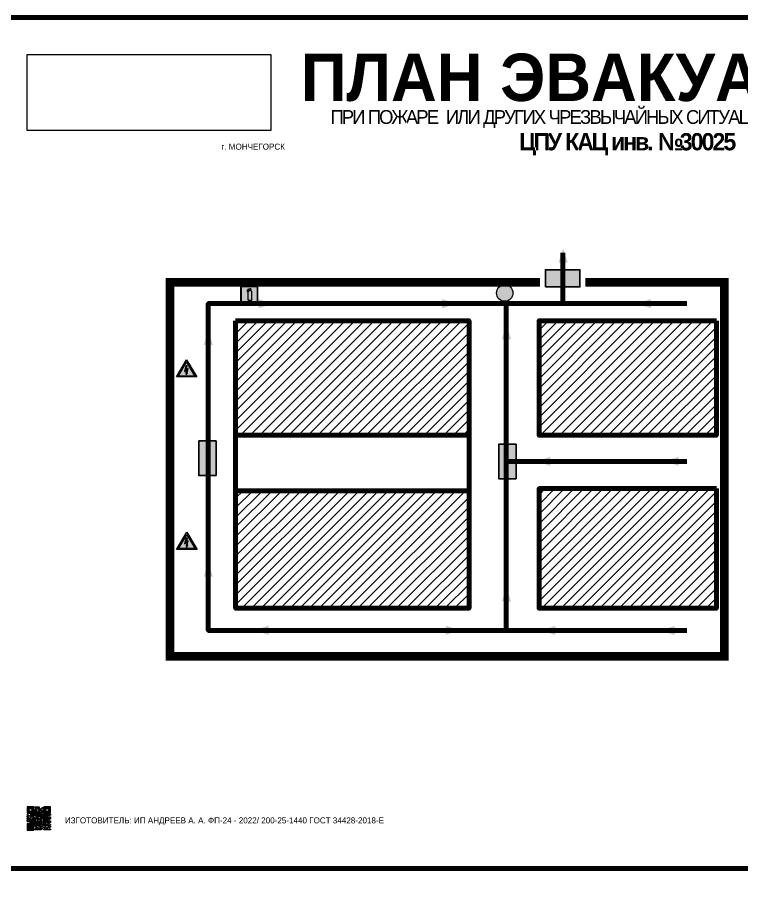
# Model space of a CAD drawing. Header units: millimetres. Extents: x 13810 to 67229, y 12374 to 21950.
# Drawn here: x 29414.8 to 29750.9, y 19076.1 to 19479 of the extents above; entities that cross this region are included whole.
import ezdxf

# ---------------------------------------------------------------- set-up
doc = ezdxf.new("R2010")
doc.units = ezdxf.units.MM
doc.layers.add('План_Штампы', color=7, linetype='Continuous')
doc.styles.add('обычный', font='arial.ttf')
picture_1 = doc.add_image_def('image1.jpg', size_in_pixel=(337, 105))

# ---------------------------------------------------------------- blocks, each defined once
blk = doc.blocks.new('A$C7B4425F7')
at = {"true_color": 0xffffff}
blk.add_hatch(color=7, dxfattribs=at).paths.add_polyline_path([(0, 0), (-16, 0), (-16, -8), (0, -8)])
h = blk.add_hatch(color=126)
h.paths.add_polyline_path([(-0.2, -0.2), (-15.8, -0.2), (-15.8, -7.8), (-0.2, -7.8)])
h.paths.add_polyline_path([(-11.76, -2.03), (-11.76, -3.66), (-11.17, -3.66, -0.568275), (-11.17, -6.18), (-12.58, -6.18), (-12.58, -2.03)], flags=16)
h.paths.add_polyline_path([(-13.33, -4.12, -0.495768), (-13.59, -6.18), (-15.03, -6.18), (-15.03, -2.03), (-13.59, -2.03, -0.487973)], flags=16)
h.paths.add_polyline_path([(-10.25, -2.03), (-9.48, -2.03), (-9.48, -6.18), (-10.25, -6.18)], flags=16)
h.paths.add_polyline_path([(-13.84, -3.69), (-14.24, -3.69), (-14.24, -3.03), (-13.9, -3.03, -0.692621)], flags=0)
h.paths.add_polyline_path([(-9.15, -2.03), (-8.4, -2.03), (-8.04, -3.07), (-7.68, -2.03), (-6.93, -2.03), (-7.64, -4.1), (-6.93, -6.18), (-7.68, -6.18), (-8.04, -5.14), (-8.4, -6.18), (-9.15, -6.18), (-8.44, -4.1)], flags=16)
h.paths.add_polyline_path([(-11.76, -4.46), (-11.42, -4.46, -0.692621), (-11.36, -5.12), (-11.76, -5.12)], flags=0)
h.paths.add_polyline_path([(-13.9, -5.2), (-14.24, -5.2), (-14.24, -4.55), (-13.84, -4.55, -0.708038)], flags=0)
edge = h.paths.add_edge_path(flags=16)
edge.add_ellipse((-5.51, -4.08), major_axis=(0, 2.05), ratio=0.586184, start_angle=0, end_angle=360)
edge = h.paths.add_edge_path(flags=0)
edge.add_ellipse((-5.51, -4.08), major_axis=(0, 1.14), ratio=0.454828, start_angle=0, end_angle=360)
h.paths.add_polyline_path([(-4.13, -4.96, 0.377264), (-3.48, -4.52, 0.0555), (-3.16, -2.03), (-1.66, -2.03), (-1.66, -4.96), (-0.96, -4.96), (-0.96, -7.01), (-1.75, -7.01), (-1.75, -6.18), (-3.3, -6.18), (-3.3, -7.02), (-4.13, -7.02)], flags=16)
h.paths.add_polyline_path([(-2.73, -2.91), (-2.28, -2.91), (-2.28, -4.96), (-3.05, -4.96, 0.079136)], flags=0)
at = {"color": 126}
blk.add_lwpolyline([(-16, -8), (0, -8), (0, 0), (-16, 0)], close=True, dxfattribs=at)
blk = doc.blocks.new('A$C3AD82952')
at = {"true_color": 0xf5f5ff}
h = blk.add_hatch(color=7, dxfattribs=at)
h.dxf.hatch_style = 1
h.paths.add_polyline_path([(8.21, 8.73, 0.414214), (7.89, 9.05), (7.22, 9.05), (7.22, 9.92), (7.59, 9.92, 1), (7.57, 10.36), (7.22, 10.36), (7.22, 10.6), (6.43, 10.6), (6.43, 10.36), (6.01, 10.36), (4.74, 9.59), (4.74, 8.69), (4.98, 8.73), (4.98, 9.26), (6.12, 9.91), (6.43, 9.91), (6.43, 9.05), (5.76, 9.05, 0.414214), (5.44, 8.73), (5.44, 2.2), (8.21, 2.2)], flags=0)
h.paths.add_polyline_path([(12.8, 12.8), (0, 12.8), (0, 0), (12.8, 0)])
h.paths.add_polyline_path([(0.51, 12.29), (12.29, 12.29), (12.29, 0.51), (0.51, 0.51)], flags=16)
h.paths.add_polyline_path([(4.74, 9.59), (6.01, 10.36), (6.43, 10.36), (6.43, 10.6), (7.22, 10.6), (7.22, 10.36), (7.59, 10.36, -0.94586), (7.59, 9.92), (7.22, 9.92), (7.22, 9.05), (7.89, 9.05, -0.414214), (8.21, 8.73), (8.21, 2.2), (5.44, 2.2), (5.44, 8.73, -0.414214), (5.76, 9.05), (6.43, 9.05), (6.43, 9.91), (6.12, 9.91), (4.98, 9.26), (4.98, 8.73), (4.74, 8.69)], flags=0)
h = blk.add_hatch(color=242)
h.dxf.hatch_style = 1
h.paths.add_polyline_path([(12.29, 12.29), (0.51, 12.29), (0.51, 0.51), (12.29, 0.51)])
h.paths.add_polyline_path([(4.74, 8.69), (4.74, 9.59), (6.01, 10.36), (6.43, 10.36), (6.43, 10.6), (7.22, 10.6), (7.22, 10.36), (7.59, 10.36, -0.94586), (7.59, 9.92), (7.22, 9.92), (7.22, 9.05), (7.89, 9.05, -0.414214), (8.21, 8.73), (8.21, 2.2), (5.44, 2.2), (5.44, 8.73, -0.414214), (5.76, 9.05), (6.43, 9.05), (6.43, 9.91), (6.12, 9.91), (4.98, 9.26), (4.98, 8.73)], flags=16)
h = blk.add_hatch(color=7, dxfattribs=at)
h.dxf.hatch_style = 1
h.paths.add_polyline_path([(8.21, 8.73, 0.414214), (7.89, 9.05), (7.22, 9.05), (7.22, 9.92), (7.59, 9.92, 1), (7.57, 10.36), (7.22, 10.36), (7.22, 10.6), (6.43, 10.6), (6.43, 10.36), (6.01, 10.36), (4.74, 9.59), (4.74, 8.69), (4.98, 8.73), (4.98, 9.26), (6.12, 9.91), (6.43, 9.91), (6.43, 9.05), (5.76, 9.05, 0.414214), (5.44, 8.73), (5.44, 2.2), (8.21, 2.2)])
at = {"color": 242, "lineweight": 5}
for p, q in [((0, 0), (0, 12.8)), ((0, 12.8), (12.8, 12.8)), ((6.01, 10.36), (4.74, 9.59)), ((4.74, 9.59), (4.74, 8.69)), ((4.74, 8.69), (4.98, 8.73)), ((4.98, 9.26), (6.12, 9.91)), ((4.98, 8.73), (4.98, 9.26)), ((5.44, 2.2), (5.44, 8.73)), ((5.76, 9.05), (6.43, 9.05)), ((6.01, 10.36), (6.43, 10.36)), ((6.12, 9.91), (6.43, 9.91)), ((7.22, 10.6), (6.43, 10.6)), ((6.43, 10.6), (6.43, 10.36)), ((6.43, 9.91), (6.43, 9.05)), ((7.22, 10.36), (7.22, 10.6)), ((7.59, 10.36), (7.22, 10.36)), ((7.22, 9.05), (7.22, 9.92)), ((7.59, 9.92), (7.22, 9.92)), ((7.89, 9.05), (7.22, 9.05)), ((8.21, 2.2), (8.21, 8.73)), ((12.8, 0), (12.8, 12.8)), ((0, 0), (12.8, 0)), ((5.44, 2.2), (8.21, 2.2))]:
    blk.add_line(p, q, dxfattribs=at)
blk.add_lwpolyline([(0.51, 12.29), (12.29, 12.29), (12.29, 0.51), (0.51, 0.51)], close=True, dxfattribs=at)
for centre, radius, start, end in [((5.76, 8.73), 0.32, 90, 180), ((7.58, 10.14), 0.223, 273.18746, 86.81254), ((7.89, 8.73), 0.32, 0, 90)]:
    blk.add_arc(centre, radius, start, end, dxfattribs=at)
blk = doc.blocks.new('A$C3E6D3DDE')
at = {"lineweight": 5}
h = blk.add_hatch(color=40, dxfattribs=at)
h.paths.add_polyline_path([(24.1, 1.45), (16.46, -11.35), (31.74, -11.35)])
h.paths.add_polyline_path([(24.09, -0.46), (30.03, -10.41), (18.14, -10.41)], flags=16)
h.paths.add_polyline_path([(24.54, -3.08), (23.41, -6.02), (25.13, -5.01), (24.33, -8.5), (24.82, -8.27), (23.79, -9.86), (23.4, -8.04), (23.8, -8.43), (24.04, -6.29), (22.39, -7.25), (23.44, -3.08)], flags=0)
h = blk.add_hatch(color=256, dxfattribs=at)
h.paths.add_polyline_path([(24.37, 0.03, 0.567511), (23.82, 0.03), (17.59, -10.4, 0.582454), (17.86, -10.88), (30.32, -10.88, 0.582149), (30.6, -10.4)])
h.paths.add_polyline_path([(24.09, -0.46), (18.14, -10.41), (30.03, -10.41)], flags=16)
h.paths.add_polyline_path([(24.54, -3.08), (23.41, -6.02), (25.13, -5.01), (24.33, -8.5), (24.82, -8.27), (23.79, -9.86), (23.4, -8.04), (23.8, -8.43), (24.04, -6.29), (22.39, -7.25), (23.44, -3.08)], flags=0)
h = blk.add_hatch(color=40, dxfattribs=at)
h.paths.add_polyline_path([(24.09, -0.46), (18.14, -10.41), (30.03, -10.41)])
h.paths.add_polyline_path([(24.82, -8.27), (23.79, -9.86), (23.4, -8.04), (23.8, -8.43), (24.04, -6.29), (22.39, -7.25), (23.44, -3.08), (24.54, -3.08), (23.41, -6.02), (25.13, -5.01), (24.33, -8.5)], flags=16)
at = {"color": 40, "lineweight": 5}
for p, q in [((16.46, -11.35), (24.1, 1.45)), ((24.1, 1.45), (31.74, -11.35))]:
    blk.add_line(p, q, dxfattribs=at)
at = {"lineweight": 5}
for p, q in [((17.59, -10.4), (23.82, 0.03)), ((24.37, 0.03), (30.6, -10.4)), ((18.14, -10.41), (24.09, -0.46)), ((23.44, -3.08), (22.39, -7.25)), ((22.39, -7.25), (24.04, -6.29)), ((23.41, -6.02), (24.54, -3.08)), ((25.13, -5.01), (23.41, -6.02)), ((24.54, -3.08), (23.44, -3.08)), ((24.04, -6.29), (23.8, -8.43)), ((24.09, -0.46), (30.03, -10.41)), ((24.33, -8.5), (25.13, -5.01)), ((17.86, -10.88), (30.32, -10.88)), ((18.14, -10.41), (30.03, -10.41)), ((23.8, -8.43), (23.4, -8.04)), ((23.4, -8.04), (23.79, -9.86)), ((23.79, -9.86), (24.82, -8.27)), ((24.82, -8.27), (24.33, -8.5))]:
    blk.add_line(p, q, dxfattribs=at)
at = {"color": 50, "lineweight": 5}
blk.add_line((31.74, -11.35), (16.46, -11.35), dxfattribs=at)
blk = doc.blocks.new('QR')
at = {"lineweight": 0}
h = blk.add_hatch(color=256, dxfattribs=at)
h.dxf.hatch_style = 1
h.paths.add_polyline_path([(9241.16, 2687.38), (9242.01, 2687.38), (9242.01, 2687.83), (9241.59, 2687.83), (9241.59, 2688.68), (9239.45, 2688.68), (9239.45, 2688.25), (9239.86, 2688.25), (9239.86, 2687.83), (9240.29, 2687.83), (9240.29, 2688.25), (9241.16, 2688.25), (9241.16, 2687.83), (9240.29, 2687.83), (9240.29, 2687.38), (9239.45, 2687.38), (9239.45, 2685.22), (9238.57, 2685.22), (9238.57, 2684.8), (9239.02, 2684.8), (9239.02, 2684.37), (9238.13, 2684.37), (9238.13, 2683.92), (9239.02, 2683.92), (9239.02, 2683.5), (9239.44, 2683.5), (9239.44, 2682.64), (9239.87, 2682.64), (9239.87, 2682.18), (9239.44, 2682.18), (9239.44, 2682.64), (9238.13, 2682.64), (9238.13, 2681.76), (9237.71, 2681.76), (9237.71, 2682.64), (9238.13, 2682.64), (9238.13, 2683.07), (9237.27, 2683.07), (9237.27, 2683.51), (9237.71, 2683.51), (9237.71, 2684.37), (9238.13, 2684.37), (9238.13, 2685.22), (9237.71, 2685.22), (9237.71, 2684.8), (9237.28, 2684.8), (9237.28, 2684.38), (9235.98, 2684.38), (9235.98, 2683.92), (9236.4, 2683.92), (9236.4, 2683.49), (9236.84, 2683.49), (9236.84, 2683.07), (9236.4, 2683.07), (9236.4, 2682.64), (9235.98, 2682.64), (9235.98, 2681.76), (9237.29, 2681.76), (9237.29, 2681.33), (9239.43, 2681.33), (9239.43, 2681.76), (9240.74, 2681.76), (9240.74, 2683.05), (9239.87, 2683.05), (9239.87, 2683.5), (9240.29, 2683.5), (9240.29, 2683.91), (9240.74, 2683.91), (9240.74, 2684.81), (9240.29, 2684.81), (9240.29, 2684.79), (9240.29, 2684.37), (9239.45, 2684.37), (9239.45, 2684.8), (9239.87, 2684.8), (9239.87, 2685.21), (9240.74, 2685.21), (9240.74, 2686.1), (9240.29, 2686.1), (9240.29, 2685.64), (9239.86, 2685.64), (9239.86, 2686.95), (9240.29, 2686.95), (9240.29, 2686.52), (9240.74, 2686.52), (9240.74, 2686.1), (9241.16, 2686.1), (9241.16, 2686.53), (9241.59, 2686.53), (9241.59, 2686.1), (9242.02, 2686.1), (9242.02, 2685.21), (9241.59, 2685.21), (9241.59, 2686.1), (9241.16, 2686.1), (9241.16, 2685.21), (9240.74, 2685.21), (9240.74, 2684.81), (9242.89, 2684.81), (9242.89, 2685.22), (9242.47, 2685.22), (9242.47, 2686.11), (9242.89, 2686.11), (9242.89, 2686.52), (9242.46, 2686.52), (9242.46, 2686.95), (9242.89, 2686.95), (9242.89, 2686.52), (9243.32, 2686.52), (9243.32, 2688.26), (9242.9, 2688.26), (9242.9, 2687.83), (9242.47, 2687.83), (9242.47, 2687.38), (9242.01, 2687.38), (9242.01, 2686.94), (9241.16, 2686.94)])
h.paths.add_polyline_path([(9239.02, 2682.18), (9239.02, 2681.76), (9238.54, 2681.76), (9238.54, 2682.18)], flags=16)
h.paths.add_polyline_path([(9237.27, 2682.65), (9237.27, 2682.19), (9236.83, 2682.19), (9236.83, 2682.65)], flags=16)
h = blk.add_hatch(color=256, dxfattribs=at)
h.dxf.hatch_style = 1
h.paths.add_polyline_path([(9238.15, 2687.83), (9236.83, 2687.83), (9236.83, 2686.52), (9238.15, 2686.52)], flags=0)
h.paths.add_polyline_path([(9239.01, 2685.65), (9239.01, 2688.68), (9235.98, 2688.68), (9235.98, 2685.65)])
h.paths.add_polyline_path([(9236.41, 2686.1), (9236.41, 2688.26), (9238.56, 2688.26), (9238.56, 2686.1)], flags=16)
h.paths.add_polyline_path([(9236.83, 2686.52), (9236.83, 2687.83), (9238.15, 2687.83), (9238.15, 2686.52)], flags=0)
h = blk.add_hatch(color=256, dxfattribs=at)
h.dxf.hatch_style = 1
h.paths.add_polyline_path([(9238.15, 2686.52), (9238.15, 2687.83), (9236.83, 2687.83), (9236.83, 2686.52)])
h.paths.add_polyline_path([(9245.91, 2686.52), (9245.91, 2687.83), (9244.59, 2687.83), (9244.59, 2686.52)], flags=0)
h.paths.add_polyline_path([(9246.77, 2685.65), (9246.77, 2688.68), (9243.74, 2688.68), (9243.74, 2685.65)])
h.paths.add_polyline_path([(9244.17, 2686.1), (9244.17, 2688.26), (9246.32, 2688.26), (9246.32, 2686.1)], flags=16)
h.paths.add_polyline_path([(9244.59, 2686.52), (9244.59, 2687.83), (9245.91, 2687.83), (9245.91, 2686.52)], flags=0)
h = blk.add_hatch(color=256, dxfattribs=at)
h.dxf.hatch_style = 1
h.paths.add_polyline_path([(9240.75, 2681.76), (9240.75, 2681.35), (9241.17, 2681.35), (9241.17, 2681.76)])
h.paths.add_polyline_path([(9241.6, 2682.18), (9241.17, 2682.18), (9241.17, 2681.76), (9241.6, 2681.76)])
h.paths.add_polyline_path([(9242.47, 2681.34), (9242.47, 2682.19), (9242.02, 2682.19), (9242.02, 2681.76), (9241.6, 2681.76), (9241.6, 2681.34)])
h.paths.add_polyline_path([(9239.87, 2678.3), (9239.44, 2678.3), (9239.44, 2677.89), (9241.17, 2677.89), (9241.17, 2678.3), (9240.28, 2678.3), (9240.28, 2678.73), (9239.87, 2678.73)])
h.paths.add_polyline_path([(9240.75, 2678.73), (9240.75, 2679.19), (9240.28, 2679.19), (9240.28, 2678.73)])
h.paths.add_polyline_path([(9241.6, 2678.73), (9241.17, 2678.73), (9241.17, 2678.3), (9241.6, 2678.3)])
h.paths.add_polyline_path([(9242.02, 2678.3), (9241.6, 2678.3), (9241.6, 2677.89), (9242.48, 2677.89), (9242.48, 2678.31), (9242.9, 2678.31), (9242.9, 2678.73), (9242.02, 2678.73)])
h.paths.add_polyline_path([(9246.36, 2684.37), (9246.36, 2684.79), (9245.93, 2684.79), (9245.93, 2684.37)])
h.paths.add_polyline_path([(9246.78, 2685.2), (9246.36, 2685.2), (9246.36, 2684.79), (9246.78, 2684.79)])
h.paths.add_polyline_path([(9245.91, 2687.83), (9244.59, 2687.83), (9244.59, 2686.52), (9245.91, 2686.52)])
h = blk.add_hatch(color=256, dxfattribs=at)
h.dxf.hatch_style = 1
h.paths.add_polyline_path([(9243.32, 2686.11), (9242.89, 2686.11), (9242.89, 2685.64), (9243.32, 2685.64)])
h.paths.add_polyline_path([(9239.02, 2683.07), (9239.02, 2683.5), (9238.56, 2683.5), (9238.56, 2683.07)])
h.paths.add_polyline_path([(9236.4, 2684.8), (9236.4, 2685.22), (9235.98, 2685.22), (9235.98, 2684.8)])
h.paths.add_polyline_path([(9236.4, 2683.07), (9236.4, 2683.49), (9235.98, 2683.49), (9235.98, 2683.07)])
h = blk.add_hatch(color=256, dxfattribs=at)
h.dxf.hatch_style = 1
h.paths.add_polyline_path([(9243.32, 2682.64), (9243.32, 2683.07), (9244.62, 2683.07), (9244.62, 2684.37), (9243.74, 2684.37), (9243.74, 2684.8), (9244.62, 2684.8), (9244.62, 2684.37), (9245.48, 2684.37), (9245.48, 2685.22), (9243.32, 2685.22), (9243.32, 2683.5), (9242.89, 2683.5), (9242.89, 2683.06), (9242.01, 2683.06), (9242.01, 2683.91), (9242.47, 2683.91), (9242.47, 2683.5), (9242.89, 2683.5), (9242.89, 2684.38), (9241.59, 2684.38), (9241.59, 2683.91), (9240.74, 2683.91), (9240.74, 2683.05), (9241.59, 2683.05), (9241.59, 2682.64), (9242.47, 2682.64), (9242.47, 2682.19), (9242.91, 2682.19), (9242.91, 2681.34), (9242.48, 2681.34), (9242.48, 2680.91), (9242.91, 2680.91), (9242.91, 2679.17), (9243.75, 2679.17), (9243.75, 2678.73), (9244.2, 2678.73), (9244.2, 2678.3), (9243.75, 2678.3), (9243.75, 2677.88), (9246.78, 2677.88), (9246.78, 2678.3), (9246.35, 2678.3), (9246.35, 2679.19), (9245.48, 2679.19), (9245.48, 2678.31), (9245.05, 2678.31), (9245.05, 2678.73), (9244.62, 2678.73), (9244.62, 2679.19), (9244.2, 2679.19), (9244.2, 2679.61), (9245.05, 2679.61), (9245.05, 2680.46), (9245.48, 2680.46), (9245.48, 2681.34), (9245.04, 2681.34), (9245.04, 2681.76), (9244.63, 2681.76), (9244.63, 2682.19), (9244.21, 2682.19), (9244.21, 2681.76), (9243.32, 2681.76), (9243.32, 2682.19), (9244.21, 2682.19), (9244.21, 2682.64)])
h.paths.add_polyline_path([(9243.75, 2683.49), (9243.75, 2683.92), (9244.21, 2683.92), (9244.21, 2683.49)], flags=16)
h.paths.add_polyline_path([(9243.32, 2681.34), (9244.63, 2681.34), (9244.63, 2680.04), (9243.32, 2680.04)], flags=16)
h.paths.add_polyline_path([(9243.76, 2680.89), (9244.18, 2680.89), (9244.18, 2680.48), (9243.76, 2680.48)], flags=0)
h = blk.add_hatch(color=256, dxfattribs=at)
h.dxf.hatch_style = 1
h.paths.add_polyline_path([(9246.36, 2683.07), (9246.78, 2683.07), (9246.78, 2683.92), (9246.36, 2683.92), (9246.36, 2683.49), (9245.92, 2683.49), (9245.92, 2683.92), (9245.06, 2683.92), (9245.06, 2683.49), (9245.48, 2683.49), (9245.48, 2683.07), (9244.62, 2683.07), (9244.62, 2682.65), (9245.05, 2682.65), (9245.05, 2682.18), (9245.48, 2682.18), (9245.48, 2682.65), (9246.36, 2682.65)])
h.paths.add_polyline_path([(9246.78, 2682.18), (9246.36, 2682.18), (9246.36, 2681.75), (9245.92, 2681.75), (9245.92, 2682.18), (9245.48, 2682.18), (9245.48, 2681.34), (9245.48, 2681.34), (9245.94, 2681.34), (9245.94, 2680.91), (9246.36, 2680.91), (9246.36, 2681.34), (9246.78, 2681.34)])
h = blk.add_hatch(color=256, dxfattribs=at)
h.dxf.hatch_style = 1
h.paths.add_polyline_path([(9235.98, 2680.9), (9235.98, 2677.86), (9239.02, 2677.86), (9239.02, 2680.9)])
h.paths.add_polyline_path([(9238.57, 2680.48), (9238.57, 2678.32), (9236.41, 2678.32), (9236.41, 2680.48)], flags=16)
h.paths.add_polyline_path([(9238.15, 2680.05), (9238.15, 2678.74), (9236.83, 2678.74), (9236.83, 2680.05)], flags=0)
h = blk.add_hatch(color=256, dxfattribs=at)
h.dxf.hatch_style = 1
h.paths.add_polyline_path([(9238.15, 2680.05), (9236.83, 2680.05), (9236.83, 2678.74), (9238.15, 2678.74)])
h = blk.add_hatch(color=256, dxfattribs=at)
h.dxf.hatch_style = 1
h.paths.add_polyline_path([(9242.02, 2680.46), (9242.48, 2680.46), (9242.48, 2680.91), (9241.58, 2680.91), (9241.58, 2681.35), (9241.17, 2681.35), (9241.17, 2680.91), (9240.75, 2680.91), (9240.75, 2681.33), (9239.43, 2681.33), (9239.43, 2680.46), (9239.86, 2680.46), (9239.86, 2680.92), (9240.3, 2680.92), (9240.3, 2680.46), (9239.86, 2680.46), (9239.86, 2680.04), (9239.44, 2680.04), (9239.44, 2679.62), (9239.86, 2679.62), (9239.86, 2679.19), (9240.29, 2679.19), (9240.29, 2680.03), (9241.18, 2680.03), (9241.18, 2680.47), (9241.6, 2680.47), (9241.6, 2680.03), (9241.18, 2680.03), (9241.18, 2679.61), (9241.6, 2679.61), (9241.6, 2679.19), (9242.47, 2679.19), (9242.47, 2679.6), (9242.02, 2679.6)])
h = blk.add_hatch(color=256, dxfattribs=at)
h.dxf.hatch_style = 1
h.paths.add_polyline_path([(9244.18, 2680.48), (9244.18, 2680.89), (9243.76, 2680.89), (9243.76, 2680.48)])
h = blk.add_hatch(color=256, dxfattribs=at)
h.dxf.hatch_style = 1
h.paths.add_polyline_path([(9245.93, 2680.04), (9245.93, 2680.46), (9245.48, 2680.46), (9245.48, 2679.62), (9246.35, 2679.62), (9246.35, 2680.04)])
h.paths.add_polyline_path([(9246.78, 2680.04), (9246.78, 2680.46), (9246.35, 2680.46), (9246.35, 2680.04)])
h.paths.add_polyline_path([(9246.78, 2679.18), (9246.78, 2679.62), (9246.35, 2679.62), (9246.35, 2679.18)])
for points in [[(9237.71, 2685.22), (9238.13, 2685.22), (9238.13, 2684.37), (9237.71, 2684.37), (9237.71, 2683.51), (9237.27, 2683.51), (9237.27, 2683.07), (9238.13, 2683.07), (9238.13, 2682.64), (9237.71, 2682.64), (9237.71, 2681.76), (9238.13, 2681.76), (9238.13, 2682.64), (9239.44, 2682.64), (9239.44, 2683.5), (9239.02, 2683.5), (9239.02, 2683.07), (9238.56, 2683.07), (9238.56, 2683.5), (9239.02, 2683.5), (9239.02, 2683.92), (9238.13, 2683.92), (9238.13, 2684.37), (9239.02, 2684.37), (9239.02, 2684.8), (9238.57, 2684.8), (9238.57, 2685.22), (9239.45, 2685.22), (9239.45, 2687.38), (9240.29, 2687.38), (9240.29, 2687.83), (9239.86, 2687.83), (9239.86, 2688.25), (9239.45, 2688.25), (9239.45, 2688.68), (9241.59, 2688.68), (9241.59, 2687.83), (9242.01, 2687.83), (9242.01, 2687.38), (9242.47, 2687.38), (9242.47, 2687.83), (9242.9, 2687.83), (9242.9, 2688.26), (9243.32, 2688.26), (9243.32, 2686.52), (9242.89, 2686.52), (9242.89, 2686.11), (9243.32, 2686.11), (9243.32, 2685.64), (9242.89, 2685.64), (9242.89, 2686.11), (9242.47, 2686.11), (9242.47, 2685.22), (9242.89, 2685.22), (9242.89, 2684.81), (9240.74, 2684.81), (9240.74, 2683.91), (9241.59, 2683.91), (9241.59, 2684.38), (9242.89, 2684.38), (9242.89, 2683.5), (9242.47, 2683.5), (9242.47, 2683.91), (9242.01, 2683.91), (9242.01, 2683.06), (9242.89, 2683.06), (9242.89, 2683.5), (9243.32, 2683.5), (9243.32, 2685.22), (9245.48, 2685.22), (9245.48, 2684.37), (9244.62, 2684.37), (9244.62, 2683.07), (9245.48, 2683.07), (9245.48, 2683.49), (9245.06, 2683.49), (9245.06, 2683.92), (9245.92, 2683.92), (9245.92, 2683.49), (9246.36, 2683.49), (9246.36, 2683.92), (9246.78, 2683.92), (9246.78, 2683.07), (9246.36, 2683.07), (9246.36, 2682.65), (9245.48, 2682.65), (9245.48, 2682.18), (9245.92, 2682.18), (9245.92, 2681.75), (9246.36, 2681.75), (9246.36, 2682.18), (9246.78, 2682.18), (9246.78, 2681.34), (9246.36, 2681.34), (9246.36, 2680.91), (9245.94, 2680.91), (9245.94, 2681.34), (9245.48, 2681.34), (9245.48, 2680.46), (9245.93, 2680.46), (9245.93, 2680.04), (9246.35, 2680.04), (9246.35, 2680.46), (9246.78, 2680.46), (9246.78, 2680.04), (9246.78, 2680.04), (9246.35, 2680.04), (9246.35, 2679.62), (9246.78, 2679.62), (9246.78, 2679.18), (9246.35, 2679.18), (9246.35, 2678.3), (9246.78, 2678.3), (9246.78, 2677.88), (9243.75, 2677.88), (9243.75, 2678.3), (9244.2, 2678.3), (9244.2, 2678.73), (9243.75, 2678.73), (9243.75, 2679.17), (9242.91, 2679.17), (9242.91, 2680.91), (9242.48, 2680.91), (9242.48, 2680.46), (9242.02, 2680.46), (9242.02, 2679.6), (9242.47, 2679.6), (9242.47, 2679.19), (9241.6, 2679.19), (9241.6, 2679.61), (9241.18, 2679.61), (9241.18, 2680.03), (9240.29, 2680.03), (9240.29, 2679.19), (9240.75, 2679.19), (9240.75, 2678.73), (9240.28, 2678.73), (9240.28, 2678.3), (9241.17, 2678.3), (9241.17, 2678.73), (9241.6, 2678.73), (9241.6, 2678.3), (9242.02, 2678.3), (9242.02, 2678.73), (9242.9, 2678.73), (9242.9, 2678.31), (9242.48, 2678.31), (9242.48, 2677.89), (9241.6, 2677.89), (9241.6, 2678.3), (9241.17, 2678.3), (9241.17, 2677.89), (9239.44, 2677.89), (9239.44, 2678.3), (9239.87, 2678.3), (9239.87, 2678.73), (9240.28, 2678.73), (9240.28, 2679.19), (9240.29, 2679.19), (9239.86, 2679.19), (9239.86, 2679.62), (9239.44, 2679.62), (9239.44, 2680.04), (9239.86, 2680.04), (9239.86, 2680.46), (9239.43, 2680.46), (9239.43, 2681.33), (9237.29, 2681.33), (9237.29, 2681.76), (9235.98, 2681.76), (9235.98, 2682.64), (9236.4, 2682.64), (9236.4, 2683.07), (9235.98, 2683.07), (9235.98, 2683.49), (9236.4, 2683.49), (9236.4, 2683.92), (9235.98, 2683.92), (9235.98, 2684.38), (9237.28, 2684.38), (9237.28, 2684.8), (9237.71, 2684.8), (9237.71, 2685.22), (9237.92, 2685.22)], [(9240.74, 2685.21), (9239.87, 2685.21), (9239.87, 2684.8), (9239.45, 2684.8), (9239.45, 2684.37), (9240.29, 2684.37), (9240.29, 2684.79), (9240.29, 2684.81), (9240.74, 2684.81), (9240.74, 2685.21), (9239.87, 2685.21)], [(9240.74, 2686.1), (9240.74, 2686.52), (9240.29, 2686.52), (9240.29, 2686.95), (9239.86, 2686.95), (9239.86, 2685.64), (9240.29, 2685.64), (9240.29, 2686.1), (9240.74, 2686.1), (9240.74, 2686.52)], [(9240.74, 2683.91), (9240.29, 2683.91), (9240.29, 2683.5), (9239.87, 2683.5), (9239.87, 2683.05), (9240.74, 2683.05), (9240.74, 2683.91)], [(9244.62, 2684.37), (9244.62, 2684.8), (9243.74, 2684.8), (9243.74, 2684.37), (9244.62, 2684.37)], [(9240.74, 2683.05), (9240.74, 2681.76), (9239.43, 2681.76), (9239.43, 2681.33), (9240.75, 2681.33), (9240.75, 2681.35), (9240.75, 2680.91), (9241.17, 2680.91), (9241.17, 2681.35), (9241.58, 2681.35), (9241.58, 2680.91), (9242.48, 2680.91), (9242.48, 2681.34), (9242.91, 2681.34), (9242.91, 2682.19), (9242.47, 2682.19), (9242.47, 2682.64), (9241.59, 2682.64), (9241.59, 2683.05), (9240.74, 2683.05)], [(9239.86, 2680.46), (9239.86, 2680.92), (9240.3, 2680.92), (9240.3, 2680.46), (9239.86, 2680.46)], [(9241.6, 2681.76), (9242.02, 2681.76), (9242.02, 2682.19), (9242.47, 2682.19), (9242.47, 2681.34), (9241.6, 2681.34), (9241.6, 2681.76)], [(9244.62, 2683.07), (9243.32, 2683.07), (9243.32, 2682.64), (9244.21, 2682.64), (9244.21, 2682.19), (9243.32, 2682.19), (9243.32, 2681.76), (9244.21, 2681.76), (9244.21, 2682.19), (9244.63, 2682.19), (9244.63, 2681.76), (9245.04, 2681.76), (9245.04, 2681.34), (9245.48, 2681.34)], [(9245.48, 2680.46), (9245.05, 2680.46), (9245.05, 2679.61), (9244.2, 2679.61), (9244.2, 2679.19), (9244.62, 2679.19), (9244.62, 2678.73), (9245.05, 2678.73), (9245.05, 2678.31), (9245.48, 2678.31), (9245.48, 2679.19), (9246.35, 2679.19), (9246.35, 2679.07)], [(9245.48, 2682.18), (9245.05, 2682.18), (9245.05, 2682.65), (9244.62, 2682.65), (9244.62, 2683.07)], [(9245.48, 2682.18), (9245.48, 2681.34)], [(9246.35, 2679.62), (9245.48, 2679.62), (9245.48, 2680.46)], [(9245.48, 2680.46), (9245.48, 2679.62), (9246.35, 2679.62), (9246.35, 2680.04), (9245.93, 2680.04), (9245.93, 2680.46), (9245.48, 2680.46), (9245.48, 2679.62)], [(9246.35, 2679.62), (9246.35, 2679.18)]]:
    blk.add_lwpolyline(points, dxfattribs=at)
for points in [[(9235.98, 2685.65), (9239.01, 2685.65), (9239.01, 2688.68), (9235.98, 2688.68)], [(9236.41, 2688.26), (9238.56, 2688.26), (9238.56, 2686.1), (9236.41, 2686.1)], [(9236.83, 2687.83), (9238.15, 2687.83), (9238.15, 2686.52), (9236.83, 2686.52)], [(9240.29, 2687.83), (9241.16, 2687.83), (9241.16, 2688.25), (9240.29, 2688.25)], [(9240.29, 2688.25), (9241.16, 2688.25), (9241.16, 2687.83), (9240.29, 2687.83)], [(9242.01, 2687.38), (9241.16, 2687.38), (9241.16, 2686.94), (9242.01, 2686.94)], [(9241.16, 2687.38), (9242.01, 2687.38), (9242.01, 2686.94), (9241.16, 2686.94)], [(9243.74, 2685.65), (9246.77, 2685.65), (9246.77, 2688.68), (9243.74, 2688.68)], [(9244.17, 2688.26), (9246.32, 2688.26), (9246.32, 2686.1), (9244.17, 2686.1)], [(9244.59, 2687.83), (9245.91, 2687.83), (9245.91, 2686.52), (9244.59, 2686.52)], [(9235.98, 2684.8), (9236.4, 2684.8), (9236.4, 2685.22), (9235.98, 2685.22)], [(9236.4, 2683.07), (9236.84, 2683.07), (9236.84, 2683.49), (9236.4, 2683.49)], [(9241.16, 2686.1), (9240.74, 2686.1), (9240.74, 2685.21), (9241.16, 2685.21)], [(9241.16, 2686.53), (9241.59, 2686.53), (9241.59, 2686.1), (9241.16, 2686.1)], [(9241.59, 2686.1), (9242.02, 2686.1), (9242.02, 2685.21), (9241.59, 2685.21)], [(9242.89, 2686.52), (9242.46, 2686.52), (9242.46, 2686.95), (9242.89, 2686.95)], [(9243.75, 2683.92), (9244.21, 2683.92), (9244.21, 2683.49), (9243.75, 2683.49)], [(9245.93, 2684.79), (9246.36, 2684.79), (9246.36, 2684.37), (9245.93, 2684.37)], [(9246.36, 2685.2), (9246.78, 2685.2), (9246.78, 2684.79), (9246.36, 2684.79)], [(9235.98, 2677.86), (9239.02, 2677.86), (9239.02, 2680.9), (9235.98, 2680.9)], [(9236.41, 2680.48), (9238.57, 2680.48), (9238.57, 2678.32), (9236.41, 2678.32)], [(9236.83, 2682.19), (9237.27, 2682.19), (9237.27, 2682.65), (9236.83, 2682.65)], [(9236.83, 2680.05), (9238.15, 2680.05), (9238.15, 2678.74), (9236.83, 2678.74)], [(9238.54, 2682.18), (9239.02, 2682.18), (9239.02, 2681.76), (9238.54, 2681.76)], [(9239.44, 2682.64), (9239.87, 2682.64), (9239.87, 2682.18), (9239.44, 2682.18)], [(9240.75, 2681.76), (9241.17, 2681.76), (9241.17, 2681.35), (9240.75, 2681.35)], [(9241.17, 2682.18), (9241.6, 2682.18), (9241.6, 2681.76), (9241.17, 2681.76)], [(9241.18, 2680.03), (9241.6, 2680.03), (9241.6, 2680.47), (9241.18, 2680.47)], [(9243.32, 2680.04), (9244.63, 2680.04), (9244.63, 2681.34), (9243.32, 2681.34)], [(9243.76, 2680.89), (9244.18, 2680.89), (9244.18, 2680.48), (9243.76, 2680.48)]]:
    blk.add_lwpolyline(points, close=True, dxfattribs=at)
blk = doc.blocks.new('A$C32E8229D')
at = {"true_color": 0xffffff}
blk.add_hatch(color=7, dxfattribs=at).paths.add_polyline_path([(0, 0), (0, -8), (16, -8), (16, 0)])
h = blk.add_hatch(color=126)
h.paths.add_polyline_path([(0.2, -0.2), (15.8, -0.2), (15.8, -7.8), (0.2, -7.8)])
h.paths.add_polyline_path([(13.49, -2.05), (12.08, -2.05), (11.37, -2.63, 0.162397), (11.29, -2.84), (11.29, -3.63), (10.35, -3.63), (10.35, -4.05), (11.68, -4.05), (11.68, -3.48), (12.26, -4.28), (11.29, -5.1), (11.29, -6.78), (11.85, -6.78), (11.85, -5.44), (12.8, -4.64), (12.8, -5.94), (14.46, -5.94), (14.46, -5.39), (13.45, -5.39), (13.45, -3.97), (12.46, -2.59), (13.15, -2.59), (13.69, -3.34), (14.18, -3)], flags=16)
h.paths.add_polyline_path([(10.74, -1.82, 1), (11.8, -1.82, 1)], flags=16)
h.paths.add_polyline_path([(9.39, -3.59), (5.99, -3.59), (6.56, -3.03), (5.91, -3.03), (5.1, -3.83), (5.91, -4.64), (6.56, -4.64), (5.99, -4.09), (9.39, -4.09)], flags=16)
h.paths.add_polyline_path([(4.29, -1.08), (1.72, -1.08), (1.72, -6.6), (4.29, -6.6)], flags=16)
at = {"color": 126}
blk.add_lwpolyline([(16, -8), (0, -8), (0, 0), (16, 0)], close=True, dxfattribs=at)
blk = doc.blocks.new('A$C7B8C2D5B')
at = {"lineweight": 0}
h = blk.add_hatch(color=5, dxfattribs=at)
h.dxf.hatch_style = 1
h.paths.add_polyline_path([(1.4, -3.02, 1), (-2.11, -3.02, 1)])
at = {"color": 5, "lineweight": 0}
blk.add_circle((-0.36, -3.02), 1.75, dxfattribs=at)

msp = doc.modelspace()

# ---------------------------------------------------------------- hatches: boundary and pattern name
at = {"lineweight": 0}
h = msp.add_hatch(dxfattribs=at)
h.set_pattern_fill('ANSI31', color=256)
h.set_pattern_definition([(45, (6708.6867, 14875.958), (-2.24506403, 2.24506403), [])])
h.paths.add_polyline_path([(29624.38, 19285.07), (29624.38, 19338.16), (29516.05, 19338.16), (29516.05, 19285.07)])
h.paths.add_polyline_path([(29624.38, 19204.82), (29624.38, 19259.3), (29516.05, 19259.3), (29516.05, 19204.82)])
h.paths.add_polyline_path([(29739.18, 19285.07), (29739.18, 19338.16), (29656.85, 19338.16), (29656.85, 19285.07)])
h.paths.add_polyline_path([(29739.18, 19204.82), (29739.18, 19260.33), (29656.85, 19260.33), (29656.85, 19204.82)])

# ---------------------------------------------------------------- linework, layer by layer
at = {"color": 2, "lineweight": 100}
for points in [[(29397.88, 19478.98), (29997.88, 19478.98), (29997.88, 19083.98), (29397.88, 19083.98)], [(29397.88, 19083.98), (29997.88, 19083.98), (29997.88, 18688.98), (29397.88, 18688.98)]]:
    msp.add_lwpolyline(points, close=True, dxfattribs=at)
at = {"color": 126, "lineweight": 100, "true_color": 0x008754}
for points in [[(29667.89, 19346.13), (29667.89, 19369.7)], [(29725.41, 19194.5), (29641.67, 19194.5), (29641.67, 19346.13), (29503.37, 19346.13), (29503.37, 19194.5), (29641.67, 19194.5)], [(29725.41, 19346.13), (29641.67, 19346.13)], [(29641.67, 19272.96), (29725.41, 19272.96)]]:
    msp.add_lwpolyline(points, dxfattribs=at)
at = {"lineweight": 100, "const_width": 4}
msp.add_lwpolyline([(29657.31, 19356.01), (29485.62, 19356.01), (29485.62, 19182.47), (29742.78, 19182.47), (29742.78, 19356.01), (29678.38, 19356.01)], dxfattribs=at)
at = {"lineweight": 100}
for points in [[(29516.05, 19338.16), (29624.38, 19338.16), (29624.38, 19204.82), (29516.05, 19204.82)], [(29516.05, 19338.16), (29624.38, 19338.16), (29624.38, 19285.07), (29516.05, 19285.07)], [(29739.18, 19338.16), (29656.85, 19338.16), (29656.85, 19285.07), (29739.18, 19285.07)], [(29624.38, 19204.82), (29516.05, 19204.82), (29516.05, 19259.3), (29624.38, 19259.3)], [(29739.18, 19260.33), (29656.85, 19260.33), (29656.85, 19204.82), (29739.18, 19204.82)]]:
    msp.add_lwpolyline(points, close=True, dxfattribs=at)
at = {"layer": 'План_Штампы', "color": 126, "true_color": 0x008754}
for points in [[(29670.15, 19365.2), (29665.86, 19365.21), (29667.99, 19371.79)], [(29526.82, 19343.94), (29526.83, 19348.23), (29533.42, 19346.11)], [(29611.85, 19343.94), (29611.86, 19348.23), (29618.44, 19346.11)], [(29708.77, 19348.29), (29708.75, 19344), (29702.17, 19346.13)], [(29643.9, 19329.59), (29639.6, 19329.6), (29641.73, 19336.18)], [(29505.54, 19327), (29501.25, 19327.01), (29503.38, 19333.6)], [(29662.13, 19275.12), (29662.12, 19270.83), (29655.53, 19272.96)], [(29721.67, 19275.12), (29721.66, 19270.83), (29715.07, 19272.96)], [(29505.54, 19219.4), (29501.25, 19219.41), (29503.38, 19226)], [(29643.9, 19207.92), (29639.6, 19207.93), (29641.73, 19214.51)], [(29531.34, 19196.72), (29531.33, 19192.43), (29524.74, 19194.56)], [(29613.6, 19192.43), (29613.61, 19196.72), (29620.2, 19194.59)], [(29664.4, 19196.64), (29664.39, 19192.35), (29657.8, 19194.47)], [(29719.82, 19196.64), (29719.81, 19192.35), (29713.22, 19194.47)]]:
    msp.add_solid(points, dxfattribs=at)

# ---------------------------------------------------------------- block references
for name, p, xscale, yscale, zscale in [('A$C3AD82952', (29518.42, 19346.39), 0.625, 0.625, 0.625), ('A$C7B8C2D5B', (29641.73, 19357.6), 2.177419353276491, 2.177419353276491, 2.177419353276491), ('A$C3E6D3DDE', (29478.28, 19319.2), 0.625, 0.625, 0.625), ('A$C3E6D3DDE', (29478.42, 19239.16), 0.625, 0.625, 0.625)]:
    msp.add_blockref(name, p, dxfattribs=dict(xscale=xscale, yscale=yscale, zscale=zscale))
at = {"color": 22, "lineweight": 100, "true_color": 0xbb1e10}
msp.add_blockref('QR', (20183.39, 16424.02), dxfattribs=at)
at = {"layer": 'План_Штампы'}
msp.add_blockref('A$C7B4425F7', (29675.81, 19361.9), dxfattribs=at)
at = {"layer": 'План_Штампы', "color": 126, "true_color": 0x008754, "xscale": -1, "rotation": 90}
for p in [(29498.99, 19282.42), (29638.19, 19280.9)]:
    msp.add_blockref('A$C32E8229D', p, dxfattribs=at)

# ---------------------------------------------------------------- texts
at = {"lineweight": 0, "style": 'обычный'}
for s, insert, char_height, width, attachment_point in [('{\\fProxima Nova Rg|b1|i0|c204|p2;ПЛАН ЭВАКУАЦИИ}', (29546.37, 19462.16), 22, 493.8901, 1), ('\\pi-8.4,l8.4,t8.4;{\\fProxima Nova Rg|b0|i0|c204|p2;г. МОНЧЕГОРСК\\H1.1997x; }', (29524.19, 19418.97), 2.8, 126.6484, 5), ('\\pi-8.4,l8.4,t8.4;{\\fProxima Nova Rg|b0|i0|c204|p2;ИЗГОТОВИТЕЛЬ: ИП АНДРЕЕВ А. А.\\fProxima Nova Rg|b0|i0|c0|p2; \\fProxima Nova Rg|b0|i0|c204|p2;ФП-24 - 2022/ 200-25-1440 ГОСТ 34428-2018-Е\\H1.2266x; }', (29510.88, 19105.95), 2.8, 191.3484, 5)]:
    msp.add_mtext(s, dxfattribs=dict(at, insert=insert, char_height=char_height, width=width, attachment_point=attachment_point))
at = {"color": 0, "lineweight": 0, "insert": (29697.57, 19436.12), "char_height": 8, "width": 449.2158, "attachment_point": 5, "style": 'обычный'}
msp.add_mtext('{\\fArial Black|b1|i0|c204|p34;\\H2x;\\T0.85;  \\fArial Narrow|b0|i0|c204|p34;\\H0.8x;\\W0.9;\\P\\fProxima Nova Rg|b0|i0|c204|p2;\\H0.5x;\\W1;\\C256;ПРИ ПОЖАРЕ  ИЛИ ДРУГИХ ЧРЕЗВЫЧАЙНЫХ СИТУАЦИЯХ  ИЗ ПОМЕЩЕНИЙ \\fProxima Nova Rg|b1|i0|c204|p2;\\H1.25x;\\PЦПУ КАЦ инв. №30025}', dxfattribs=at)

# ---------------------------------------------------------------- pictures from other files: only their frames are drawn
at = {"color": 7, "lineweight": 0, "true_color": 0xf5f5ff}
image = msp.add_image(picture_1, insert=(29419.37, 19426.52), size_in_units=(113.11, 35.24), dxfattribs=at)
image.dxf.flags = 7

doc.saveas('drawing.dxf')
